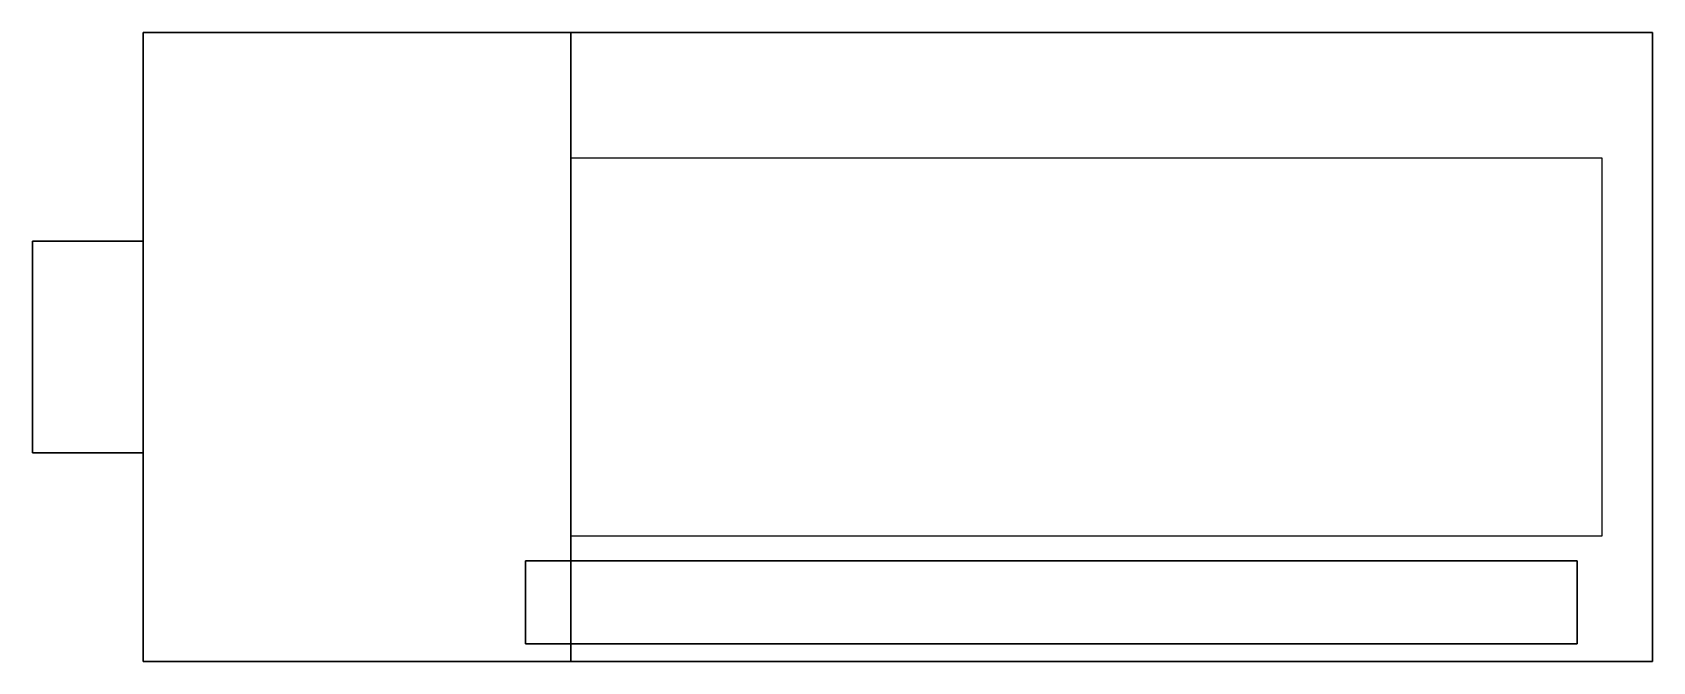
# Model space of a CAD drawing. Header units: millimetres. Extents: x -2200 to 30000, y 0 to 12500.
import ezdxf

# ---------------------------------------------------------------- set-up
doc = ezdxf.new("R2010")
doc.units = ezdxf.units.MM
for name, color, linetype in [('01_BUILDING', 7, 'CONTINUOUS'), ('02_POOL', 5, 'CONTINUOUS'), ('03_SECOND', 2, 'CONTINUOUS'), ('04_ROOF', 3, 'CONTINUOUS'), ('05_GLASS', 4, 'CONTINUOUS'), ('07_ENTRANCE', 1, 'CONTINUOUS')]:
    doc.layers.add(name, color=color, linetype=linetype)

msp = doc.modelspace()

# ---------------------------------------------------------------- linework, layer by layer
at = {"layer": '01_BUILDING'}
for points in [[(0, 0, -200), (30000, 0, -200), (30000, 12500, -200), (0, 12500, -200)], [(0, 0), (0, 12500), (30000, 12500), (30000, 0)], [(30000, 12500, -200), (30000, 12500), (0, 12500), (0, 12500, -200)], [(0, 12500, -200), (0, 12500), (0, 0), (0, 0, -200)], [(30000, 0, -200), (30000, 0), (30000, 12500), (30000, 12500, -200)], [(0, 0, -200), (0, 0), (30000, 0), (30000, 0, -200)]]:
    msp.add_3dface(points, dxfattribs=at)
at = {"layer": '02_POOL'}
msp.add_3dface([(8500, 2500, -1200), (29000, 2500, -1500), (29000, 10000, -1500), (8500, 10000, -1200)], dxfattribs=at)
at = {"layer": '03_SECOND'}
for points in [[(0, 0, 4020), (8500, 0, 4020), (8500, 12500, 4020), (0, 12500, 4020)], [(0, 0, 4200), (0, 12500, 4200), (8500, 12500, 4200), (8500, 0, 4200)], [(8500, 12500, 4020), (8500, 12500, 4200), (0, 12500, 4200), (0, 12500, 4020)], [(0, 12500, 4020), (0, 12500, 4200), (0, 0, 4200), (0, 0, 4020)], [(8500, 0, 4020), (8500, 0, 4200), (8500, 12500, 4200), (8500, 12500, 4020)], [(7600, 350, 4040), (28500, 350, 4040), (28500, 2000, 4040), (7600, 2000, 4040)], [(7600, 350, 4200), (7600, 2000, 4200), (28500, 2000, 4200), (28500, 350, 4200)], [(28500, 2000, 4040), (28500, 2000, 4200), (7600, 2000, 4200), (7600, 2000, 4040)], [(7600, 2000, 4040), (7600, 2000, 4200), (7600, 350, 4200), (7600, 350, 4040)], [(28500, 350, 4040), (28500, 350, 4200), (28500, 2000, 4200), (28500, 2000, 4040)], [(7600, 350, 4040), (7600, 350, 4200), (28500, 350, 4200), (28500, 350, 4040)], [(0, 0, 4020), (0, 0, 4200), (8500, 0, 4200), (8500, 0, 4020)]]:
    msp.add_3dface(points, dxfattribs=at)
at = {"layer": '04_ROOF'}
msp.add_3dface([(0, 0, 10500), (30000, 0, 5210), (30000, 12500, 5210), (0, 12500, 10500)], dxfattribs=at)
at = {"layer": '05_GLASS'}
for points in [[(0, 12500), (0, 12500, 10500), (30000, 12500, 5210), (30000, 12500)], [(0, 0), (30000, 0), (30000, 0, 5210), (0, 0, 10500)]]:
    msp.add_3dface(points, dxfattribs=at)
at = {"layer": '07_ENTRANCE'}
for points in [[(-2200, 4150), (0, 4150), (0, 8350), (-2200, 8350)], [(-2200, 4150, 350), (-2200, 8350, 350), (0, 8350, 350), (0, 4150, 350)], [(0, 8350), (0, 8350, 350), (-2200, 8350, 350), (-2200, 8350)], [(-2200, 8350), (-2200, 8350, 350), (-2200, 4150, 350), (-2200, 4150)], [(0, 4150), (0, 4150, 350), (0, 8350, 350), (0, 8350)], [(-2200, 4150), (-2200, 4150, 350), (0, 4150, 350), (0, 4150)]]:
    msp.add_3dface(points, dxfattribs=at)

doc.saveas('drawing.dxf')
